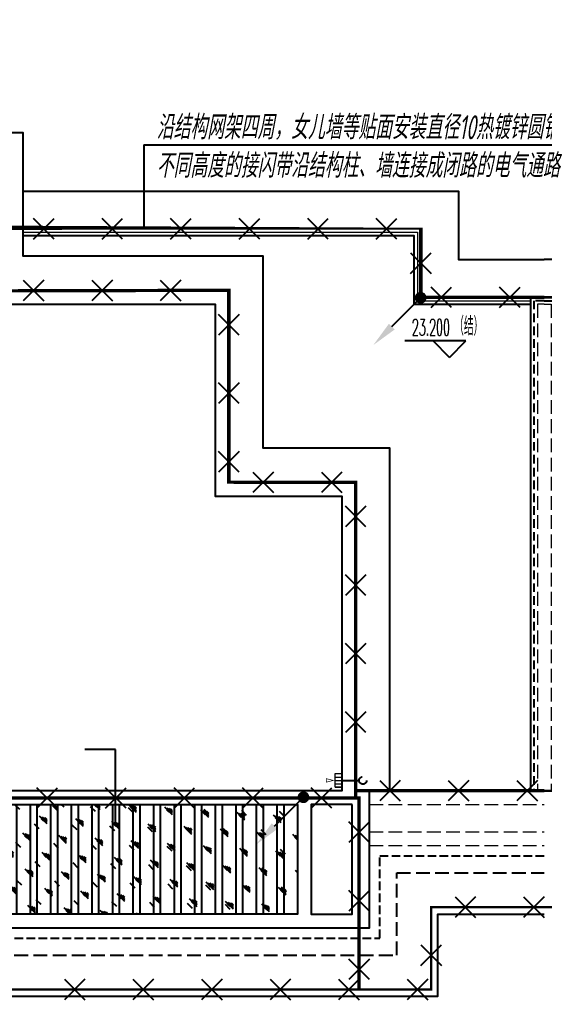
# Model space of a CAD drawing. Extents: x 3002737 to 4077523, y -995787 to -7267.
# Drawn here: x 3533104 to 3540754, y -729275 to -714836 of the extents above; entities that cross this region are included whole.
import ezdxf
from ezdxf.xclip import XClip

# ---------------------------------------------------------------- set-up
doc = ezdxf.new("R2010")
doc.units = 0
doc.header["$LTSCALE"] = 1000
doc.header["$MEASUREMENT"] = 0
doc.header["$XCLIPFRAME"] = 2
for name, pattern in [('#P_--_20B1_001_t3$0$DASH', [0.35, 0.25, -0.1]), ('__DASH', [0.35, 0.25, -0.1]), ('DASH', [0.35, 0.25, -0.1]), ('DOTE', [2.4200000000000004, 2, -0.2, 0.02, -0.2]), ('HIDDEN', [0.375, 0.25, -0.125])]:
    doc.linetypes.add(name, pattern=pattern)
doc.layers.get('0').update_dxf_attribs({"linetype": 'CONTINUOUS'})
for name, color, linetype in [('!!电气', 1, 'CONTINUOUS'), ('!校对', 2, 'CONTINUOUS'), ('DIM-照明', 7, 'CONTINUOUS'), ('DIM_ELEV', 3, 'CONTINUOUS'), ('DIM_LEAD', 3, 'CONTINUOUS'), ('LWIRE', 4, 'CONTINUOUS'), ('ROOF', 183, 'CONTINUOUS'), ('VPIPE-凝结', 150, 'CONTINUOUS'), ('VPIPE-雨水', 4, 'DASH'), ('WIRE-避雷', 4, 'CONTINUOUS'), ('保温', 6, 'CONTINUOUS'), ('看线', 185, 'CONTINUOUS')]:
    doc.layers.add(name, color=color, linetype=linetype)
for name, color, linetype, lineweight in [('DOTE', 19, 'DOTE', 9), ('平面-分水线', 189, 'CONTINUOUS', 15), ('平面-栏杆', 56, 'CONTINUOUS', 15), ('平面-看线', 252, 'CONTINUOUS', 15)]:
    doc.layers.add(name, color=color, linetype=linetype, lineweight=lineweight)
doc.styles.add('_TCH_DIM', font='SIMPLEX', dxfattribs={"bigfont": 'GBCBIG'})
doc.styles.add('HZTXT', font='gbeitc.shx', dxfattribs={"width": 0.8, "height": 400, "bigfont": 'hztxt.shx'})
doc.styles.get("Standard").update_dxf_attribs({"font": 'gbenor.shx', "bigfont": 'gbcbig.shx'})

# ---------------------------------------------------------------- blocks, each defined once
blk = doc.blocks.new('DFSFSF')
at = {"layer": '平面-分水线'}
for p, q in [((697141.9143252881, 775567.7311356195), (697141.9143252881, 775667.5561356199)), ((697342.3369560526, 775667.5561356199), (697142.6869560517, 775667.5561356199)), ((697193.1069603423, 775567.7311356195), (697193.1069603423, 775667.5561356199)), ((697242.5119560522, 775567.7311356195), (697242.5119560522, 775667.5561356199)), ((697291.916951762, 775567.7311356195), (697291.916951762, 775667.5561356199)), ((697342.3369560526, 775667.5561356199), (697342.3369560526, 775567.7311356195)), ((697342.3369560526, 775567.7311356195), (697342.3369560526, 775667.5561356199)), ((697342.3369560526, 775567.7311356195), (697142.6869560517, 775567.7311356195))]:
    blk.add_line(p, q, dxfattribs=at)
blk = doc.blocks.new('DFGDGDGD')
at = {"layer": '平面-分水线', "const_width": 10}
blk.add_lwpolyline([(697267.5119560522, 775440.6606483405), (697242.5119560522, 775540.6606483405), (697217.5119560522, 775440.6606483405)], close=True, dxfattribs=at)
blk.add_blockref('DFSFSF', (0, 0))
blk = doc.blocks.new('GDGDFDS')
at = {"layer": '保温', "linetype": 'Continuous', "ltscale": 10}
h = blk.add_hatch(dxfattribs=at)
h.set_pattern_fill('玻璃1', color=132, scale=50, style=0)
h.set_pattern_definition([(45, (100, 20), (-244.9417890030201, 244.9417890030201), [112, -288]), (45, (148, 40), (-244.9417890030201, 244.9417890030201), [48, -352]), (45, (100, 40), (-244.9417890030201, 244.9417890030201), [80, -320]), (45, (124, 20), (268.7005768508881, -268.7005768508881), [100, -300]), (45, (100, 0), (-244.9417890030201, 244.9417890030201), [160, -240]), (45, (100, 60), (-244.9417890030201, 244.9417890030201), [40, -360])])
h.paths.add_polyline_path([(429816.6387731368, 209506.9320951914), (429816.6387731368, 211106.9481932656), (424216.5786592269, 211107.0174670814), (424216.5786592269, 209507.0013690073)])
at = {"layer": '保温', "color": 252, "linetype": 'Continuous', "ltscale": 10, "true_color": 0x939598}
for p, q in [((424416.5786451383, 211107.0174653204), (424416.5786733155, 209507.0013672462)), ((424516.5786451383, 211107.0174670815), (424516.5786733155, 209507.0013690073)), ((424716.5786451387, 211106.9979751434), (424716.5786733159, 209506.9818770693)), ((424816.5786451387, 211106.9979769045), (424816.5786733159, 209506.9818788304)), ((425016.5786451388, 211106.9914819399), (425016.578673316, 209506.9753838657)), ((425116.5786451388, 211106.991483701), (425116.578673316, 209506.9753856268)), ((425316.5786451389, 211106.9849887363), (425316.5786733161, 209506.9688906622)), ((425416.5786451389, 211106.9849904974), (425416.5786733161, 209506.9688924233)), ((425616.578645139, 211106.9784955328), (425616.5786733162, 209506.9623974587)), ((425716.578645139, 211106.9784972939), (425716.5786733162, 209506.9623992197)), ((425916.5786451384, 211107.0174917362), (425916.5786733156, 209507.0013936621)), ((426016.5786451384, 211107.0174934973), (426016.5786733156, 209507.0013954232)), ((426216.5786451393, 211106.9655091257), (426216.5786733165, 209506.9494110516)), ((426316.5786451393, 211106.9655108868), (426316.5786733165, 209506.9494128127)), ((426516.5786451394, 211106.9590159222), (426516.5786733166, 209506.942917848)), ((426616.5786451394, 211106.9590176833), (426616.5786733166, 209506.9429196091)), ((426816.5786451395, 211106.9525227187), (426816.5786733167, 209506.9364246445)), ((426916.5786451395, 211106.9525244797), (426916.5786733167, 209506.9364264056)), ((427116.5786451396, 211106.9460295151), (427116.5786733169, 209506.929931441)), ((427216.5786451396, 211106.9460312762), (427216.5786733169, 209506.929933202)), ((427416.5786451384, 211107.0175181521), (427416.5786733156, 209507.001420078)), ((427516.5786451384, 211107.0175199132), (427516.5786733156, 209507.0014218391)), ((427716.5786451399, 211106.933043108), (427716.5786733172, 209506.9169450339)), ((427816.5786451399, 211106.9330448691), (427816.5786733172, 209506.916946795)), ((428016.5786451385, 211107.0175287185), (428016.5786733157, 209507.0014306443)), ((428116.5786451385, 211107.0175304796), (428116.5786733157, 209507.0014324054)), ((428316.5786451402, 211106.920056701), (428316.5786733174, 209506.9039586268)), ((428416.5786451402, 211106.920058462), (428416.5786733174, 209506.9039603879)), ((428616.5786451384, 211107.0175392848), (428616.5786733156, 209507.0014412107)), ((428716.5786451384, 211107.0175410459), (428716.5786733156, 209507.0014429718)), ((428916.5786451403, 211106.9070702939), (428916.5786733176, 209506.8909722197)), ((429016.5786451403, 211106.9070720549), (429016.5786733176, 209506.8909739808)), ((429216.5786451405, 211106.9005770904), (429216.5786733177, 209506.8844790162)), ((429316.5786451405, 211106.9005788514), (429316.5786733177, 209506.8844807773)), ((429516.5786451406, 211106.8940838868), (429516.5786733178, 209506.8779858127)), ((429616.5786451406, 211106.8940856479), (429616.5786733178, 209506.8779875737))]:
    blk.add_line(p, q, dxfattribs=at)
blk = doc.blocks.new('A$C1F33016B')
at = {"layer": 'DIM_ELEV', "color": 251}
for p, q in [((23858.46384460106, 8462.932664348278), (22966.21346120164, 8462.932664348278)), ((23618.46384460106, 8222.932664348278), (23378.46384460106, 8462.932664348278)), ((23618.46384460106, 8222.932664348278), (23858.46384460106, 8462.932664348278))]:
    blk.add_line(p, q, dxfattribs=at)
at = {"layer": 'DIM_LEAD', "color": 252}
for p, q in [((18748.50006113108, 2503.498643837404), (18297.07871640474, 2503.498643837404)), ((18748.50006629061, 1417.498842426809), (18748.50006113108, 2503.498643837404)), ((18748.50006629061, 1417.498842426809), (18748.50006113108, 2503.498643837404)), ((18748.50006629061, 1417.498842426809), (18748.50006113108, 2503.498643837404)), ((18748.50006629061, 1417.498842426809), (18748.50006113108, 2503.498643837404))]:
    blk.add_line(p, q, dxfattribs=at)
at = {"layer": 'DIM_LEAD', "color": 252, "const_width": 20}
blk.add_lwpolyline([(18748.50006633811, 1407.498842426809, 1), (18748.50006624311, 1427.498842426809, 1)], format="xyb", close=True, dxfattribs=at)
blk.add_lwpolyline([(18748.50006633811, 1407.498842426809, 1), (18748.50006624311, 1427.498842426809, 1)], format="xyb", close=True, dxfattribs=at)
blk.add_lwpolyline([(18748.50006633811, 1407.498842426809, 1), (18748.50006624311, 1427.498842426809, 1)], format="xyb", close=True, dxfattribs=at)
blk.add_lwpolyline([(18748.50006633811, 1407.498842426809, 1), (18748.50006624311, 1427.498842426809, 1)], format="xyb", close=True, dxfattribs=at)
at = {"layer": 'ROOF', "color": 252, "ltscale": 0.8}
for points in [[(22750.01152775064, 1900.000006468967), (22750.01136052515, 6899.999991594814), (20899.99994930066, 6899.999991710298), (20899.99994960986, 9699.999991236487), (17399.9999504853, 9699.999991323333), (17399.99995053001, 11499.99999907031), (15299.99892977625, 11499.99999892991), (15299.99892966077, 13150.00000285031), (9700.000953572802, 13149.9999984121), (9700.000955003314, 11499.9999989341), (7599.999938575551, 11499.9999990568), (7599.999938473105, 9699.99999118247), (4099.999938658439, 9699.999991131015), (4099.999818431213, 7400.001628744882), (3399.999817983247, 7400.001628465019)], [(10399.99993904866, 10999.9999990263), (10399.99993904866, 12449.99999882351), (14599.99993998557, 12449.99999882351), (14599.99993998557, 10999.9999990263), (13799.99994006939, 10999.9999990263), (13799.9999378752, 8400.27025674237), (15799.79590952396, 8400.270255054114), (15799.79590952396, 8999.999999580905), (20199.99994010385, 8999.999999580905), (20199.99994010385, 6199.999999793712), (22050.01136052329, 6199.999999749474), (22050.01136052236, 1900.068179056048), (15599.95704866387, 1899.931803827174), (15599.95759219024, 99.99999998975545), (9400.042421364225, 100.0000000107102), (9400.041877837852, 1899.939857619116), (3599.988519361243, 1900.062273277901), (3599.999431967735, 6199.99999175407), (4799.999940171838, 6199.999992233701), (4799.999938946217, 8999.99999114126), (6399.999938962981, 8999.99999120878), (6399.999939022586, 6199.999999791384), (11150.00000472367, 6199.999999791384)], [(17399.99995050952, 10649.999991416), (23750.00000680797, 10649.99999126), (23750.00000688992, 9649.999965413474), (25000.00002551731, 9649.999893483939)], [(32600.00004873611, 10649.999991416), (26249.99999243766, 10649.99999126), (26249.9999923557, 9649.999965413474), (24999.99997372832, 9649.999893483939)], [(17399.99995049275, 9999.999991416), (23100.00000686198, 9999.999991276069), (23100.00000694394, 9000.000002816785), (24800.00016649906, 8999.999904992525)], [(3399.999817983247, 7400.001628465019), (1550.011220172979, 7400.001627369784), (1549.999921156093, 2899.999998201616), (1549.999921156093, 2899.999998201616), (1549.999991598539, -1099.999999482883), (23449.99990979396, -1099.999999482883), (23449.99991535209, 99.99999419599771), (24999.99994212203, 99.99999852571636)], [(4599.999952217564, 7300.001595500857), (1649.999935024418, 7300.001635620371), (1649.999989837408, -999.9999994828831), (23349.99991025776, -999.9999994828831), (23349.99991581403, 199.9999939166009), (24999.99994184263, 199.9999985257164)], [(4599.999952217564, 7300.001595500857), (4599.999939978123, 6399.999992154073), (2549.999999828637, 6400.000001535285), (2549.999999828637, -99.99999948288314), (22449.99992311746, -100.0000007869676), (22449.99992311746, 1899.999997639563), (22750.01136052515, 1899.999998943415)], [(22750.01136052515, 1899.999998943415), (24999.99993932806, 1899.999998943415)]]:
    blk.add_lwpolyline(points, dxfattribs=at)
at = {"layer": 'ROOF', "color": 252, "linetype": '__DASH', "ltscale": 0.8}
blk.add_lwpolyline([(4599.999945417047, 6799.999736199155), (2150.010983621702, 6800.00252925558), (2149.999981032684, -499.9999994828831), (22849.99991257302, -499.9999994828831), (22849.99991813023, 699.9999925198499), (24999.99994044565, 699.9999985257164)], dxfattribs=at)
at = {"layer": 'ROOF', "color": 252, "ltscale": 0.8}
for points in [[(15799.93982267939, 100.0000005171169), (15799.93982267939, 1699.87757561449), (21400.00001287833, 1700.016098590568), (21400.00000546873, 100.0000005171169)], [(22200.00001372676, 1699.999991441611), (21600.00001372676, 1699.999991441611), (21600.00001372676, 100.0000000004657), (22200.00001372676, 100.0000000004657)]]:
    blk.add_lwpolyline(points, close=True, dxfattribs=at)
at = {"layer": 'VPIPE-凝结', "color": 252}
blk.add_line((22050.01136052236, 2050.075069551356), (22300.01126683224, 2050.075036210474), dxfattribs=at)
at = {"layer": 'VPIPE-雨水', "color": 252}
blk.add_circle((22355.01125101745, 2050.116745764622), 55, dxfattribs=at)
at = {"layer": '平面-栏杆', "color": 251, "true_color": 0x636466}
for points in [[(17399.99995049555, 10099.999991416), (23200.00000685267, 10099.99999127351), (23200.00000693556, 9099.999997062609), (24800.00016649906, 9099.999904992525)], [(17399.99995049462, 10049.999991416), (23150.00000685733, 10049.9999912749), (23150.00000693928, 9049.999999939464), (24800.00016649906, 9049.999904992525)]]:
    blk.add_lwpolyline(points, dxfattribs=at)
at = {"layer": '平面-看线', "linetype": 'DASH', "ltscale": 0.8}
for p, q in [((22449.99992485624, 1699.999987919116), (24999.99994142354, 1699.999987919116)), ((22449.99992485624, 1299.999994964106), (24999.99994142354, 1299.999994964106)), ((22449.99992485624, 1099.999987919116), (24999.99994142354, 1099.999987919116))]:
    blk.add_line(p, q, dxfattribs=at)
for points in [[(22449.99992311746, 1899.999997639563), (22250.01136052515, 1899.999998943415), (22250.01136052515, 6399.999991626013), (20399.99994924478, 6399.999991741264), (20399.99994955491, 9199.999991248827), (16899.9999504732, 9199.99999133544), (16899.9999505179, 10999.99999903701), (14799.99892981164, 10999.99999889685), (14799.99892969616, 12650.00000245403), (10200.00095400587, 12649.99999880837), (10200.00095543638, 10999.99999890476), (8099.999938547611, 10999.9999990277), (8099.999938445166, 9199.999991189688), (4599.999938858673, 9199.999991138466), (4599.999939617701, 7300.001595500857)], [(25000.00054484885, 8999.999893483939), (24900.00016649906, 8999.999899238348), (24900.00016649906, 1899.999998943415)], [(24999.99945439678, 8999.999893483939), (25099.99983274564, 8999.999899238348), (25099.99983274564, 1899.999998943415)]]:
    blk.add_lwpolyline(points, dxfattribs=at)
at = {"layer": '看线', "color": 252}
for points in [[(25000.00055060349, 9099.999893483939), (24800.00016649906, 9099.999904992525), (24800.00016649906, 1899.999998943415)], [(24999.99944864213, 9099.999893483939), (25199.99983274564, 9099.999904992525), (25199.99983274564, 1899.999998943415)]]:
    blk.add_lwpolyline(points, dxfattribs=at)
at = {"layer": '看线', "color": 252, "linetype": 'HIDDEN', "ltscale": 0.5}
for points in [[(25000.00054772571, 9049.999893483939), (24850.00016649906, 9049.999902115436), (24850.00016649906, 1899.999998943415)], [(24999.99945151992, 9049.999893483939), (25149.99983274564, 9049.999902115436), (25149.99983274564, 1899.999998943415)]]:
    blk.add_lwpolyline(points, dxfattribs=at)
at = {"layer": '看线', "color": 252, "linetype": '#P_--_20B1_001_t3$0$DASH', "ltscale": 0.5}
blk.add_lwpolyline([(3399.999943080358, 2049.998721837997), (2400.010988024063, 2050.001260124845), (2399.999976629391, -249.9999994828831), (22599.99991373066, -249.9999994828831), (22599.99991928786, 949.9999918215908), (24999.99993974715, 949.9999985257164)], dxfattribs=at)
at = {"rotation": 270}
blk.add_blockref('DFGDGDGD', (-753617.5447750967, 699292.5870256035), dxfattribs=at)
at = {"xscale": -1}
blk.add_blockref('GDGDFDS', (445616.5787164043, -209407.0013561628), dxfattribs=at)
at = {"layer": 'DIM_ELEV', "color": 7, "style": '_TCH_DIM'}
for s, height, width, p in [('（结）', 270.0709219858156, 0.7, (23686.39930472616, 8543.012664348353)), ('23.200', 238, 0.4941176470588236, (23070.39930472616, 8543.012664348353))]:
    blk.add_text(s, height=height, dxfattribs=dict(at, width=width)).set_placement(p)
blk = doc.blocks.new('$TelecSys$00000080')
for p, q in [((-0.7000000000007276, -0.7000000000007276), (0, 0)), ((0.1041666666678793, 0.1041666666660603), (0.1041666666678793, 0.1041666666660603)), ((-0.1041666666678793, -0.1041666666660603), (-0.1041666666678793, -0.1041666666660603))]:
    blk.add_line(p, q)
at = {"const_width": 0.1425}
blk.add_lwpolyline([(0.07125000000087311, 0, 1), (-0.07125000000087311, 0, 1)], format="xyb", close=True, dxfattribs=at)
blk.add_solid([(-0.6300000000010186, -0.7700000000004366), (-0.7700000000004366, -0.6299999999991996), (-1.150000000001455, -1.149999999999636)])
at = {"width": 0.8, "flags": 9}
blk.add_attdef('A', (0, 0), '', height=2e-05, rotation=180, dxfattribs=at)
blk = doc.blocks.new('$TelecSys$00000009')
for p, q in [((-0.5, 0.5), (0.5, -0.5)), ((0.5, 0.5), (-0.5, -0.5))]:
    blk.add_line(p, q)
blk = doc.blocks.new('A$C600C1F37')
at = {"layer": 'DIM-照明'}
for p, q in [((0, 1225.430784638971), (12168.49999999441, 1225.441812841687)), ((1.862645149230957e-09, 1225.430784638971), (0, 0))]:
    blk.add_line(p, q, dxfattribs=at)
at = {"layer": 'DIM-照明', "style": 'HZTXT', "width": 0.7}
for s, p in [('沿结构网架四周，女儿墙等贴面安装直径10热镀锌圆钢作为避雷带，支持卡高0.2m,间距≤1m,(拐角处小于0.5m)', (186.3126186039299, 1306.761724461801)), ('不同高度的接闪带沿结构柱、墙连接成闭路的电气通路', (186.3131264019758, 746.4589652912691))]:
    blk.add_text(s, height=349.9999999999999, rotation=5.192677996927216e-05, dxfattribs=at).set_placement(p)
blk = doc.blocks.new('A$C74D73064')
at = {"layer": 'DOTE', "color": 252}
for p, q in [((-86385.24772744626, 67619.25646164955), (196116.0437006025, 67619.25646164955)), ((196116.0437006019, 61719.25646164967), (-86385.24772744626, 61719.25646164967))]:
    blk.add_line(p, q, dxfattribs=at)

msp = doc.modelspace()

# ---------------------------------------------------------------- block references
at = {"layer": '!!电气'}
msp.add_blockref('A$C1F33016B', (3515754.257663782, -727986.374222144), dxfattribs=at)
at = {"color": 252}
ref = msp.add_blockref('A$C74D73064', (3366338.831332827, -790994.260588821), dxfattribs=at)
XClip(ref).set_block_clipping_path([(63315.42633097709, 50772.252909203875), (117315.41319851839, 70272.25290802709)])

# ---------------------------------------------------------------- next in the draw order: linework, layer by layer
at = {"layer": 'WIRE-避雷', "color": 4}
for points, const_width in [([(3540754.257112424, -718886.3743286601), (3538954.257670718, -718886.3742250814), (3538954.257670743, -717886.3742308705), (3532804.257614278, -717886.3742307178), (3532804.257614304, -716836.3742230972), (3530704.256593584, -716836.3742232374), (3530704.256592276, -715186.3742195712), (3525804.258617659, -715186.3742234544), (3525804.258617563, -716836.3742232304), (3523704.257602337, -716836.3742231228), (3523704.257602366, -718786.3742309564), (3520354.257602641, -718786.3742322947), (3520354.255486946, -720642.2004309774)], 50), ([(3555354.257723979, -715536.3742233205), (3551154.257723042, -715536.3742233205), (3551154.257723042, -716986.3742231177), (3548854.25771251, -716986.374223175), (3548854.257712555, -718786.3742308086), (3545354.257713473, -718786.374231196), (3545354.257713783, -721586.3742304028), (3543504.246302502, -721586.374230518), (3543504.246331843, -726086.3742232006), (3540754.257723699, -726086.3742232006)], 35), ([(3532804.257614278, -717886.3742307178), (3532804.257614255, -718786.3742308123), (3536154.257613337, -718786.3742308952), (3536154.257613163, -721586.3742304028), (3538004.269024307, -721586.374230518), (3538004.269024307, -726086.3742232006), (3540754.25760311, -726086.3742308829)], 50), ([(3540754.258214386, -718886.3743286601), (3542554.257656092, -718886.3742250814), (3542554.257656174, -717886.3742308705), (3548354.257712532, -717886.3742307264), (3548854.257712532, -717886.3742269578)], 35), ([(3520354.255486946, -720642.2004309774), (3520354.257616, -720686.3726266432), (3517404.257598807, -720686.372646125), (3517404.25765362, -728986.3742216269), (3539104.25757404, -728986.3743221029), (3539104.257579596, -727786.3742282274), (3542404.257747213, -727786.3742129451), (3542404.25775277, -728986.3742216269), (3564104.25767319, -728986.3742216269)], 35)]:
    msp.add_lwpolyline(points, dxfattribs=dict(at, const_width=const_width))
at = {"layer": 'WIRE-避雷', "const_width": 50}
for points in [[(3538004.269024307, -726086.3742232006), (3538004.269024307, -726192.6373263979), (3531462.465909512, -726192.6373263979), (3531462.465896576, -728986.3742867196)], [(3538004.269024307, -726192.6373263979), (3538054.2576841, -726192.6373263979), (3538054.257671164, -728986.3743172411)]]:
    msp.add_lwpolyline(points, dxfattribs=at)

# ---------------------------------------------------------------- next in the draw order: block references
at = {"layer": '!校对'}
msp.add_blockref('A$C600C1F37', (3534912.192556144, -717886.3742307699), dxfattribs=at)
at = {"layer": 'LWIRE', "color": 2, "xscale": 300, "yscale": 300, "zscale": 300}
for p, rotation in [((3533454.257670743, -717886.3742307336), 179.999999998577), ((3534454.257670743, -717886.3742307585), 179.999999998577), ((3535454.257670743, -717886.3742307834), 179.999999998577), ((3536454.257670743, -717886.3742308083), 179.999999998577), ((3537454.257670743, -717886.3742308333), 179.999999998577), ((3538454.257670743, -717886.3742308579), 179.999999998577), ((3538954.25767073, -718386.3742250814), 89.99999999858593), ((3539254.257112424, -718886.3742423446), 179.9999967029931), ((3540254.257112424, -718886.3742998883), 179.9999967029931), ((3536154.257613306, -719286.3742308952), 269.9999999964268), ((3536154.257613243, -720286.3742308952), 269.9999999964268), ((3536154.257613182, -721286.3742308952), 269.9999999964268), ((3538004.269024307, -722086.374230518), 270), ((3538004.269024307, -723086.374230518), 270), ((3538004.269024307, -724086.374230518), 270), ((3538004.269024307, -725086.374230518), 270)]:
    msp.add_blockref('$TelecSys$00000009', p, dxfattribs=dict(at, rotation=rotation))
at = {"layer": 'LWIRE', "color": 2}
for name, p, xscale, yscale, zscale in [('$TelecSys$00000009', (3533304.257614255, -718786.3742308246), 300, 300, 300), ('$TelecSys$00000009', (3534304.257614255, -718786.3742308493), 300, 300, 300), ('$TelecSys$00000009', (3535304.257614255, -718786.374230874), 300, 300, 300), ('$TelecSys$00000080', (3538951.380514265, -718893.5172323657), 600, 600, 600), ('$TelecSys$00000009', (3536654.257613163, -721586.374230434), 300, 300, 300), ('$TelecSys$00000009', (3537654.257613163, -721586.3742304961), 300, 300, 300), ('$TelecSys$00000009', (3538504.269024307, -726086.3742245974), 300, 300, 300), ('$TelecSys$00000009', (3539504.269024307, -726086.3742273909), 300, 300, 300), ('$TelecSys$00000009', (3540504.269024307, -726086.3742301844), 300, 300, 300), ('$TelecSys$00000080', (3537242.033244052, -726182.0702647085), 600, 600, 600)]:
    msp.add_blockref(name, p, dxfattribs=dict(at, xscale=xscale, yscale=yscale, zscale=zscale))
at = {"layer": 'LWIRE', "xscale": 300, "yscale": 300, "zscale": 300}
for p, rotation in [((3533504.269024307, -726192.6373263979), 180), ((3534504.269024307, -726192.6373263979), 180), ((3535504.269024307, -726192.6373263979), 180), ((3536504.269024307, -726192.6373263979), 180), ((3537504.269024307, -726192.6373263979), 180), ((3538054.257681785, -726692.6373263979), 269.9999997347082), ((3538054.257677154, -727692.6373263979), 269.9999997347082), ((3538054.257672525, -728692.6373263979), 269.9999997347082)]:
    msp.add_blockref('$TelecSys$00000009', p, dxfattribs=dict(at, rotation=rotation))
at = {"layer": 'LWIRE', "color": 4, "xscale": 300, "yscale": 300, "zscale": 300}
for p, rotation in [((3539604.257579596, -727786.3742259119), 2.653368275218953e-07), ((3540604.257579596, -727786.3742212809), 2.653368275218953e-07), ((3539104.257576355, -728486.3743221029), 89.99999973470766), ((3533904.25765362, -728986.3742980249), 359.9999997347077), ((3534904.25765362, -728986.3743026552), 359.9999997347077), ((3535904.25765362, -728986.3743072855), 359.9999997347077), ((3536904.25765362, -728986.3743119156), 359.9999997347077), ((3537904.25765362, -728986.3743165457), 359.9999997347077), ((3538904.25765362, -728986.374321176), 359.9999997347077)]:
    msp.add_blockref('$TelecSys$00000009', p, dxfattribs=dict(at, rotation=rotation))

doc.saveas('drawing.dxf')
